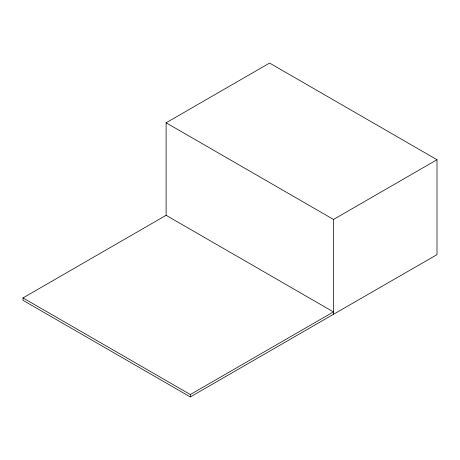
<?xml version="1.0" encoding="UTF-8"?>
<svg xmlns="http://www.w3.org/2000/svg" width="460" height="460" viewBox="0 0 460 460"><rect width="100%" height="100%" fill="white"/><g stroke="black" fill="none" stroke-linecap="round" stroke-linejoin="round"><path stroke-width="0.69" d="M333.442 314.318L437 254.627L437 159.718L333.529 219.46L333.442 314.318L190.336 396.94L23 300.328L23 297.919L166.106 215.297L333.442 311.909L190.336 394.53L23 297.919M166.106 215.297L166.106 122.797L269.577 63.06L437 159.718M166.106 122.797L333.529 219.46M190.336 394.53L190.336 396.94"/></g></svg>
